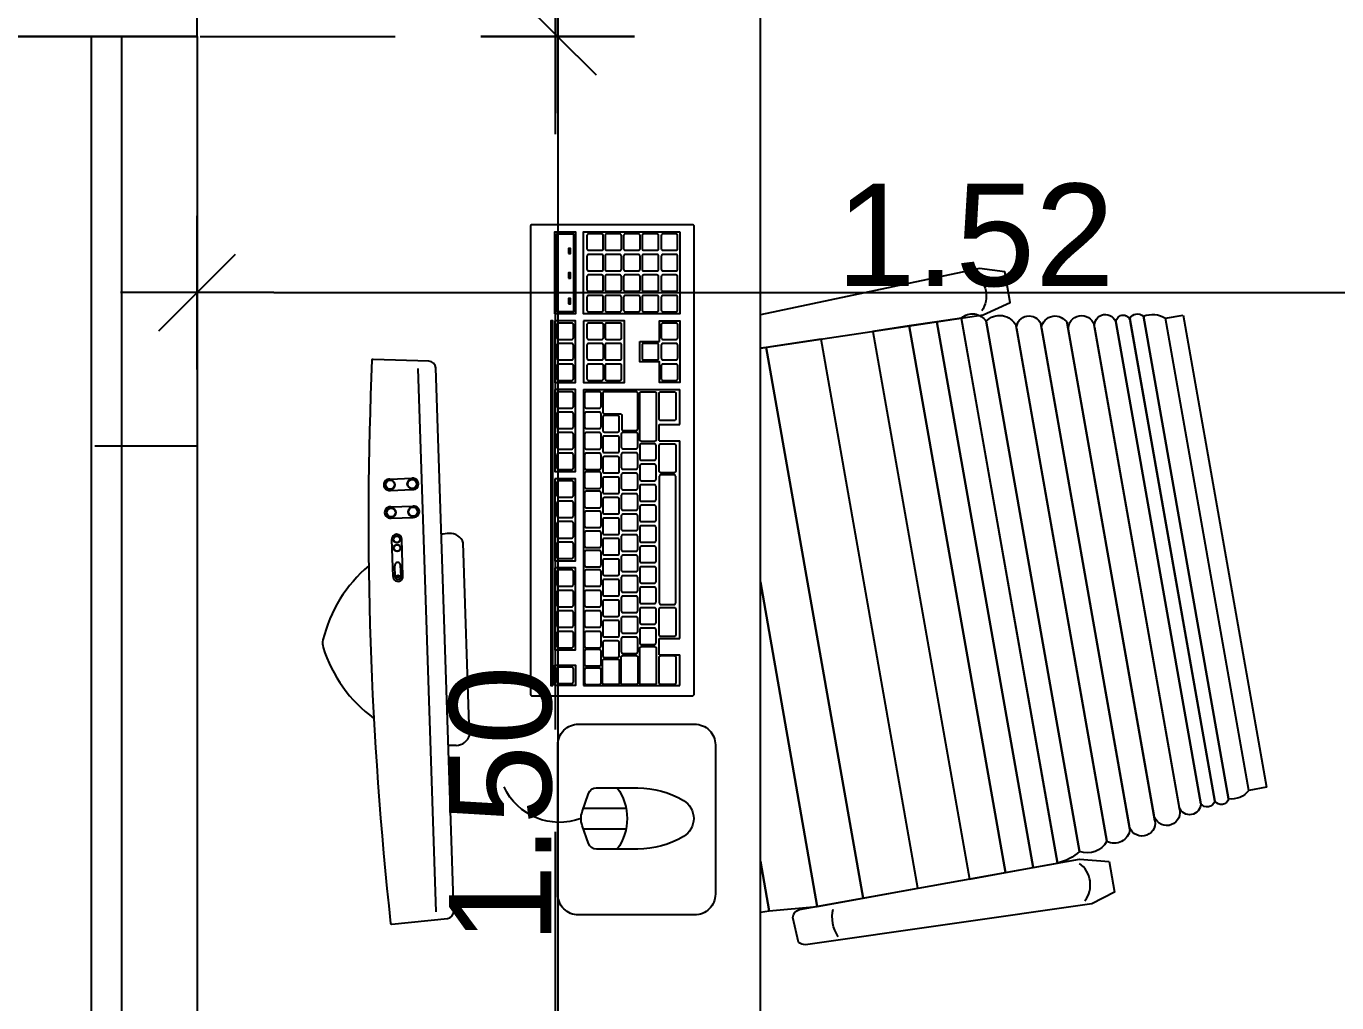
# Model space of a CAD drawing. Header units: millimetres. Extents: x 1999 to 2304, y 1614 to 1800.
# Drawn here: x 2036.316 to 2037.596, y 1636.518 to 1637.471 of the extents above; entities that cross this region are included whole.
import ezdxf

# ---------------------------------------------------------------- set-up
doc = ezdxf.new("R2010")
doc.units = ezdxf.units.MM
doc.header["$LTSCALE"] = 0.03
doc.header["$PDMODE"] = 34
doc.linetypes.add('HIDDEN', pattern=[9.525, 6.35, -3.175])
doc.linetypes.add('HIDDEN2', pattern=[0.1875, 0.125, -0.0625])
for name, color, linetype in [('COTA', 250, 'Continuous'), ('Demolir', 193, 'HIDDEN2'), ('Esquadrias', 3, 'Continuous'), ('Layout', 6, 'Continuous'), ('Permanecer', 84, 'Continuous'), ('PL1', 1, 'Continuous'), ('PL250', 250, 'Continuous'), ('PL251', 251, 'Continuous'), ('PL4', 4, 'Continuous'), ('PL5', 5, 'Continuous'), ('PL6', 6, 'Continuous')]:
    doc.layers.add(name, color=color, linetype=linetype)
doc.styles.get("Standard").update_dxf_attribs({"font": 'arial.ttf'})
doc.dimstyles.new('TICK01', dxfattribs={"dimscale": 0, "dimtxt": 2, "dimasz": 1.5, "dimexe": 0.18, "dimexo": 0.06, "dimgap": 0.09, "dimtad": 1, "dimzin": 4, "dimdsep": 46, "dimtxsty": 'Standard', "dimblk": 'TICK1', "dimcen": 0.09, "dimclrd": 256, "dimclre": 256, "dimclrt": 4, "dimaunit": 1, "dimadec": 0, "dimazin": 0, "dimtfac": 1, "dimtix": 1, "dimtmove": 2, "dimatfit": 3, "dimldrblk": 'TICK1', "dimfxl": 1, "dimtolj": 1, "dimtzin": 12, "dimarcsym": 0})

# ---------------------------------------------------------------- blocks, each defined once
blk = doc.blocks.new('TICK1')
for p, q in [((0, 1), (0, -1)), ((0.5, 0.5), (-0.5, -0.5)), ((-1, 0), (1, 0))]:
    blk.add_line(p, q)
blk = doc.blocks.new('*D196')
at = {"layer": 'COTA', "linetype": 'HIDDEN', "lineweight": -2}
for p, q in [((2036.4831, 1637.4584), (2036.4831, 1637.2024)), ((2038.0031, 1637.4584), (2038.0031, 1637.2024))]:
    blk.add_line(p, q, dxfattribs=at)
at = {"layer": 'COTA', "lineweight": -2}
blk.add_line((2036.5581, 1637.2114), (2037.9281, 1637.2114), dxfattribs=at)
at = {"layer": 'DEFPOINTS', "color": 0}
for p in [(2036.4831, 1637.4614), (2038.0031, 1637.4614), (2038.0031, 1637.2114)]:
    blk.add_point(p, dxfattribs=at)
at = {"layer": 'COTA', "lineweight": -2, "xscale": 0.07499999993790162, "yscale": 0.07499999993790162, "zscale": 0.07499999993790162, "rotation": 180}
blk.add_blockref('TICK1', (2036.4831, 1637.2114), dxfattribs=at)
at = {"layer": 'COTA', "lineweight": -2, "xscale": 0.07499999993790162, "yscale": 0.07499999993790162, "zscale": 0.07499999993790162}
blk.add_blockref('TICK1', (2038.0031, 1637.2114), dxfattribs=at)
at = {"layer": 'COTA', "color": 4, "insert": (2037.2431, 1637.267), "char_height": 0.1, "attachment_point": 5}
blk.add_mtext('\\A1;1.52', dxfattribs=at)
blk = doc.blocks.new('*D276')
at = {"layer": 'COTA', "linetype": 'HIDDEN', "lineweight": -2}
for p, q in [((2038.2801, 1637.8634), (2035.5363, 1637.8634)), ((2038.0001, 1634.6594), (2035.5363, 1634.6594))]:
    blk.add_line(p, q, dxfattribs=at)
at = {"layer": 'COTA', "lineweight": -2}
blk.add_line((2035.5453, 1637.7884), (2035.5453, 1634.7344), dxfattribs=at)
at = {"layer": 'DEFPOINTS', "color": 0}
for p in [(2038.2831, 1637.8634), (2035.5453, 1634.6594), (2038.0031, 1634.6594)]:
    blk.add_point(p, dxfattribs=at)
at = {"layer": 'COTA', "lineweight": -2, "xscale": 0.07499999993790162, "yscale": 0.07499999993790162, "zscale": 0.07499999993790162}
for p, rotation in [((2035.5453, 1637.8634), 90), ((2035.5453, 1634.6594), 270)]:
    blk.add_blockref('TICK1', p, dxfattribs=dict(at, rotation=rotation))
at = {"layer": 'COTA', "color": 4, "insert": (2035.4897, 1636.2614), "char_height": 0.1, "attachment_point": 5, "rotation": 90}
blk.add_mtext('\\A1;3.20', dxfattribs=at)
blk = doc.blocks.new('*D350')
at = {"layer": 'COTA', "linetype": 'HIDDEN', "lineweight": -2}
for p, q in [((2036.4861, 1637.8634), (2036.8442, 1637.8634)), ((2036.4861, 1637.4614), (2036.8442, 1637.4614))]:
    blk.add_line(p, q, dxfattribs=at)
at = {"layer": 'COTA', "lineweight": -2}
blk.add_line((2036.8352, 1637.7884), (2036.8352, 1637.5364), dxfattribs=at)
at = {"layer": 'DEFPOINTS', "color": 0}
for p in [(2036.4831, 1637.8634), (2036.4831, 1637.4614), (2036.8352, 1637.4614)]:
    blk.add_point(p, dxfattribs=at)
at = {"layer": 'COTA', "lineweight": -2, "xscale": 0.07499999993790162, "yscale": 0.07499999993790162, "zscale": 0.07499999993790162}
for p, rotation in [((2036.8352, 1637.8634), 90), ((2036.8352, 1637.4614), 270)]:
    blk.add_blockref('TICK1', p, dxfattribs=dict(at, rotation=rotation))
at = {"layer": 'COTA', "color": 4, "insert": (2036.7797, 1637.6624), "char_height": 0.1, "attachment_point": 5, "rotation": 90}
blk.add_mtext('\\A1;.40', dxfattribs=at)
blk = doc.blocks.new('*D351')
at = {"layer": 'COTA', "linetype": 'HIDDEN', "lineweight": -2}
for p, q in [((2036.4861, 1637.4614), (2036.8442, 1637.4614)), ((2036.4861, 1635.9614), (2036.8442, 1635.9614))]:
    blk.add_line(p, q, dxfattribs=at)
at = {"layer": 'COTA', "lineweight": -2}
blk.add_line((2036.8352, 1637.3864), (2036.8352, 1636.0364), dxfattribs=at)
at = {"layer": 'DEFPOINTS', "color": 0}
for p in [(2036.4831, 1637.4614), (2036.4831, 1635.9614), (2036.8352, 1635.9614)]:
    blk.add_point(p, dxfattribs=at)
at = {"layer": 'COTA', "lineweight": -2, "xscale": 0.07499999993790162, "yscale": 0.07499999993790162, "zscale": 0.07499999993790162}
for p, rotation in [((2036.8352, 1637.4614), 90), ((2036.8352, 1635.9614), 270)]:
    blk.add_blockref('TICK1', p, dxfattribs=dict(at, rotation=rotation))
at = {"layer": 'COTA', "color": 4, "insert": (2036.7797, 1636.7114), "char_height": 0.1, "attachment_point": 5, "rotation": 90}
blk.add_mtext('\\A1;1.50', dxfattribs=at)
blk = doc.blocks.new('TV DE PLASMA 29PL')
at = {"layer": 'PL250'}
for p, q in [((0.1413, 0.2032), (-0.1307, 0.2032)), ((0.3901, 0.1474), (-0.3795, 0.1474)), ((-0.2245, 0.1025), (-0.2245, 0.1335)), ((-0.2085, 0.1025), (-0.2085, 0.1335)), ((-0.1852, 0.1025), (-0.1852, 0.1335)), ((-0.1692, 0.1025), (-0.1692, 0.1335)), ((-0.0866, 0.1163), (-0.1388, 0.1163)), ((-0.0866, 0.1135), (-0.1016, 0.1135)), ((-0.0866, 0.1135), (-0.0866, 0.1051)), ((-0.0866, 0.1023), (-0.1388, 0.1023)), ((-0.0866, 0.1051), (-0.1016, 0.1051))]:
    blk.add_line(p, q, dxfattribs=at)
for centre, radius in [((-0.2165, 0.1335), 0.00673), ((-0.2165, 0.1335), 0.00623), ((-0.1772, 0.1335), 0.00673), ((-0.1772, 0.1335), 0.00623), ((-0.1388, 0.1093), 0.00498), ((-0.1388, 0.1093), 0.00448), ((-0.1265, 0.1093), 0.00498), ((-0.1265, 0.1093), 0.00448), ((-0.2165, 0.1025), 0.00673), ((-0.2165, 0.1025), 0.00623), ((-0.1772, 0.1025), 0.00673), ((-0.1772, 0.1025), 0.00623), ((-0.0866, 0.1093), 0.00162)]:
    blk.add_circle(centre, radius, dxfattribs=at)
for centre, radius, start, end in [((-0.1248, 0.1841), 0.02, 107.0959, 181.9473), ((0.1354, 0.1841), 0.02, 358.0527, 72.9041), ((0.0523, 0.1901), 0.1971, 181.9473, 185.1513), ((-0.0417, 0.1901), 0.1971, 354.8487, 358.0527), ((-0.2165, 0.1345), 0.00807, 352.6021, 187.3979), ((-0.1772, 0.1345), 0.00807, 352.6021, 187.3979), ((-0.1391, 0.1093), 0.00701, 87.5804, 272.4196), ((-0.1018, 0.1093), 0.00424, 87.5804, 272.4196), ((-0.0863, 0.1093), 0.00701, 267.5804, 92.4196), ((-0.0864, 0.1093), 0.00424, 267.5804, 92.4196), ((-0.2165, 0.1014), 0.00807, 172.6021, 7.3979), ((-0.1772, 0.1014), 0.00807, 172.6021, 7.3979), ((0.0523, 0.1901), 0.1971, 218.1188, 254.6284), ((-0.0417, 0.1901), 0.1971, 285.3716, 321.8812), ((0.0053, 0.0193), 0.02, 254.6284, 285.3716)]:
    blk.add_arc(centre, radius, start, end, dxfattribs=at)
at = {"layer": 'PL5'}
blk.add_lwpolyline([(0.4, 0.163, 0.395059), (0.3901, 0.1724), (-0.3795, 0.1724, 0.395059), (-0.3894, 0.163), (-0.3946, 0.0843, 0.255546), (-0.3938, 0.0825, 0.038223), (0.4044, 0.0825, 0.255546), (0.4052, 0.0843)], format="xyb", close=True, dxfattribs=at)
blk = doc.blocks.new('Teclado')
at = {"layer": 'PL250'}
blk.add_lwpolyline([(-0.23, 0.158), (-0.23, 0.002, 0.414214), (-0.228, 0), (0.228, 0, 0.414214), (0.23, 0.002), (0.23, 0.158, 0.414214), (0.228, 0.16), (-0.228, 0.16, 0.414214)], format="xyb", close=True, dxfattribs=at)
at = {"layer": 'PL251'}
for p, q in [((-0.22, 0.108), (-0.22, 0.0141)), ((0.069, 0.108), (-0.22, 0.108)), ((0.069, 0.108), (0.069, 0.0141)), ((0.116, 0.0532), (0.116, 0.034)), ((0.098, 0.0494), (0.098, 0.0363)), ((-0.19, 0.0341), (-0.19, 0.0141)), ((-0.19, 0.0341), (-0.174, 0.0341)), ((-0.174, 0.0341), (-0.174, 0.0141)), ((0.019, 0.0341), (0.019, 0.0141)), ((0.019, 0.0341), (0.035, 0.0341)), ((0.035, 0.0341), (0.035, 0.0141)), ((-0.22, 0.0141), (-0.19, 0.0141)), ((-0.174, 0.0141), (0.019, 0.0141)), ((0.035, 0.0141), (0.069, 0.0141))]:
    blk.add_line(p, q, dxfattribs=at)
for points in [[(-0.22, 0.138), (0.136, 0.138), (0.136, 0.14), (-0.22, 0.14)], [(-0.22, 0.136), (-0.2, 0.136), (-0.2, 0.116), (-0.22, 0.116)], [(-0.105, 0.136), (-0.185, 0.136), (-0.185, 0.116), (-0.105, 0.116)], [(-0.018, 0.136), (-0.098, 0.136), (-0.098, 0.116), (-0.018, 0.116)], [(0.069, 0.136), (-0.011, 0.136), (-0.011, 0.116), (0.069, 0.116)], [(0.136, 0.136), (0.076, 0.136), (0.076, 0.116), (0.136, 0.116)], [(0.143, 0.136), (0.223, 0.136), (0.223, 0.116), (0.143, 0.116)], [(0.145, 0.134), (0.221, 0.134), (0.221, 0.118), (0.145, 0.118)], [(0.1529, 0.1227), (0.1529, 0.1207), (0.1579, 0.1207), (0.1579, 0.1227)], [(0.1779, 0.1227), (0.1779, 0.1207), (0.1829, 0.1207), (0.1829, 0.1227)], [(0.2018, 0.1227), (0.2018, 0.1207), (0.2068, 0.1207), (0.2068, 0.1227)], [(0.136, 0.108), (0.076, 0.108), (0.076, 0.068), (0.136, 0.068)], [(0.223, 0.0141), (0.143, 0.0141), (0.143, 0.108), (0.223, 0.108)]]:
    blk.add_lwpolyline(points, close=True, dxfattribs=at)
for points in [[(-0.202, 0.1325, 0.414214), (-0.2035, 0.134), (-0.2165, 0.134, 0.414214), (-0.218, 0.1325), (-0.218, 0.1195, 0.414214), (-0.2165, 0.118), (-0.2035, 0.118, 0.414214), (-0.202, 0.1195)], [(-0.167, 0.1325, 0.414214), (-0.1685, 0.134), (-0.1815, 0.134, 0.414214), (-0.183, 0.1325), (-0.183, 0.1195, 0.414214), (-0.1815, 0.118), (-0.1685, 0.118, 0.414214), (-0.167, 0.1195)], [(-0.147, 0.1325, 0.414214), (-0.1485, 0.134), (-0.1615, 0.134, 0.414214), (-0.163, 0.1325), (-0.163, 0.1195, 0.414214), (-0.1615, 0.118), (-0.1485, 0.118, 0.414214), (-0.147, 0.1195)], [(-0.127, 0.1325, 0.414214), (-0.1285, 0.134), (-0.1415, 0.134, 0.414214), (-0.143, 0.1325), (-0.143, 0.1195, 0.414214), (-0.1415, 0.118), (-0.1285, 0.118, 0.414214), (-0.127, 0.1195)], [(-0.107, 0.1325, 0.414214), (-0.1085, 0.134), (-0.1215, 0.134, 0.414214), (-0.123, 0.1325), (-0.123, 0.1195, 0.414214), (-0.1215, 0.118), (-0.1085, 0.118, 0.414214), (-0.107, 0.1195)], [(-0.0799, 0.1325, 0.414214), (-0.0814, 0.134), (-0.0944, 0.134, 0.414214), (-0.0959, 0.1325), (-0.0959, 0.1195, 0.414214), (-0.0944, 0.118), (-0.0814, 0.118, 0.414214), (-0.0799, 0.1195)], [(-0.0599, 0.1325, 0.414214), (-0.0614, 0.134), (-0.0744, 0.134, 0.414214), (-0.0759, 0.1325), (-0.0759, 0.1195, 0.414214), (-0.0744, 0.118), (-0.0614, 0.118, 0.414214), (-0.0599, 0.1195)], [(-0.0399, 0.1325, 0.414214), (-0.0414, 0.134), (-0.0544, 0.134, 0.414214), (-0.0559, 0.1325), (-0.0559, 0.1195, 0.414214), (-0.0544, 0.118), (-0.0414, 0.118, 0.414214), (-0.0399, 0.1195)], [(-0.0199, 0.1325, 0.414214), (-0.0214, 0.134), (-0.0344, 0.134, 0.414214), (-0.0359, 0.1325), (-0.0359, 0.1195, 0.414214), (-0.0344, 0.118), (-0.0214, 0.118, 0.414214), (-0.0199, 0.1195)], [(0.007, 0.1325, 0.414214), (0.0055, 0.134), (-0.0075, 0.134, 0.414214), (-0.009, 0.1325), (-0.009, 0.1195, 0.414214), (-0.0075, 0.118), (0.0055, 0.118, 0.414214), (0.007, 0.1195)], [(0.027, 0.1325, 0.414214), (0.0255, 0.134), (0.0125, 0.134, 0.414214), (0.011, 0.1325), (0.011, 0.1195, 0.414214), (0.0125, 0.118), (0.0255, 0.118, 0.414214), (0.027, 0.1195)], [(0.047, 0.1325, 0.414214), (0.0455, 0.134), (0.0325, 0.134, 0.414214), (0.031, 0.1325), (0.031, 0.1195, 0.414214), (0.0325, 0.118), (0.0455, 0.118, 0.414214), (0.047, 0.1195)], [(0.067, 0.1325, 0.414214), (0.0655, 0.134), (0.0525, 0.134, 0.414214), (0.051, 0.1325), (0.051, 0.1195, 0.414214), (0.0525, 0.118), (0.0655, 0.118, 0.414214), (0.067, 0.1195)], [(0.094, 0.1325, 0.414214), (0.0925, 0.134), (0.0795, 0.134, 0.414214), (0.078, 0.1325), (0.078, 0.1195, 0.414214), (0.0795, 0.118), (0.0925, 0.118, 0.414214), (0.094, 0.1195)], [(0.114, 0.1325, 0.414214), (0.1125, 0.134), (0.0995, 0.134, 0.414214), (0.098, 0.1325), (0.098, 0.1195, 0.414214), (0.0995, 0.118), (0.1125, 0.118, 0.414214), (0.114, 0.1195)], [(0.134, 0.1325, 0.414214), (0.1325, 0.134), (0.1195, 0.134, 0.414214), (0.118, 0.1325), (0.118, 0.1195, 0.414214), (0.1195, 0.118), (0.1325, 0.118, 0.414214), (0.134, 0.1195)], [(-0.2029, 0.1055, 0.414214), (-0.2044, 0.107), (-0.2174, 0.107, 0.414214), (-0.2189, 0.1055), (-0.2189, 0.0925, 0.414214), (-0.2174, 0.091), (-0.2044, 0.091, 0.414214), (-0.2029, 0.0925)], [(-0.1848, 0.1055, 0.414214), (-0.1863, 0.107), (-0.1993, 0.107, 0.414214), (-0.2008, 0.1055), (-0.2008, 0.0925, 0.414214), (-0.1993, 0.091), (-0.1863, 0.091, 0.414214), (-0.1848, 0.0925)], [(-0.167, 0.1055, 0.414214), (-0.1685, 0.107), (-0.1815, 0.107, 0.414214), (-0.183, 0.1055), (-0.183, 0.0925, 0.414214), (-0.1815, 0.091), (-0.1685, 0.091, 0.414214), (-0.167, 0.0925)], [(-0.147, 0.1055, 0.414214), (-0.1485, 0.107), (-0.1615, 0.107, 0.414214), (-0.163, 0.1055), (-0.163, 0.0925, 0.414214), (-0.1615, 0.091), (-0.1485, 0.091, 0.414214), (-0.147, 0.0925)], [(-0.127, 0.1055, 0.414214), (-0.1285, 0.107), (-0.1415, 0.107, 0.414214), (-0.143, 0.1055), (-0.143, 0.0925, 0.414214), (-0.1415, 0.091), (-0.1285, 0.091, 0.414214), (-0.127, 0.0925)], [(-0.107, 0.1055, 0.414214), (-0.1085, 0.107), (-0.1215, 0.107, 0.414214), (-0.123, 0.1055), (-0.123, 0.0925, 0.414214), (-0.1215, 0.091), (-0.1085, 0.091, 0.414214), (-0.107, 0.0925)], [(-0.0881, 0.1055, 0.414214), (-0.0896, 0.107), (-0.1026, 0.107, 0.414214), (-0.1041, 0.1055), (-0.1041, 0.0925, 0.414214), (-0.1026, 0.091), (-0.0896, 0.091, 0.414214), (-0.0881, 0.0925)], [(-0.0692, 0.1055, 0.414214), (-0.0707, 0.107), (-0.0837, 0.107, 0.414214), (-0.0852, 0.1055), (-0.0852, 0.0925, 0.414214), (-0.0837, 0.091), (-0.0707, 0.091, 0.414214), (-0.0692, 0.0925)], [(-0.0496, 0.1055, 0.414214), (-0.0511, 0.107), (-0.0641, 0.107, 0.414214), (-0.0656, 0.1055), (-0.0656, 0.0925, 0.414214), (-0.0641, 0.091), (-0.0511, 0.091, 0.414214), (-0.0496, 0.0925)], [(-0.0303, 0.1055, 0.414214), (-0.0318, 0.107), (-0.0448, 0.107, 0.414214), (-0.0463, 0.1055), (-0.0463, 0.0925, 0.414214), (-0.0448, 0.091), (-0.0318, 0.091, 0.414214), (-0.0303, 0.0925)], [(-0.0114, 0.1055, 0.414214), (-0.0129, 0.107), (-0.0259, 0.107, 0.414214), (-0.0274, 0.1055), (-0.0274, 0.0925, 0.414214), (-0.0259, 0.091), (-0.0129, 0.091, 0.414214), (-0.0114, 0.0925)], [(0.007, 0.1055, 0.414214), (0.0055, 0.107), (-0.0075, 0.107, 0.414214), (-0.009, 0.1055), (-0.009, 0.0925, 0.414214), (-0.0075, 0.091), (0.0055, 0.091, 0.414214), (0.007, 0.0925)], [(0.027, 0.1055, 0.414214), (0.0255, 0.107), (0.0125, 0.107, 0.414214), (0.011, 0.1055), (0.011, 0.0925, 0.414214), (0.0125, 0.091), (0.0255, 0.091, 0.414214), (0.027, 0.0925)], [(0.047, 0.1055, 0.414214), (0.0455, 0.107), (0.0325, 0.107, 0.414214), (0.031, 0.1055), (0.031, 0.0925, 0.414214), (0.0325, 0.091), (0.0455, 0.091, 0.414214), (0.047, 0.0925)], [(0.067, 0.1055, 0.414214), (0.0655, 0.107), (0.0525, 0.107, 0.414214), (0.051, 0.1055), (0.051, 0.0925, 0.414214), (0.0525, 0.091), (0.0655, 0.091, 0.414214), (0.067, 0.0925)], [(0.094, 0.1032, 0.414214), (0.0925, 0.1047), (0.0795, 0.1047, 0.414214), (0.078, 0.1032), (0.078, 0.0902, 0.414214), (0.0795, 0.0887), (0.0925, 0.0887, 0.414214), (0.094, 0.0902)], [(0.114, 0.1032, 0.414214), (0.1125, 0.1047), (0.0995, 0.1047, 0.414214), (0.098, 0.1032), (0.098, 0.0902, 0.414214), (0.0995, 0.0887), (0.1125, 0.0887, 0.414214), (0.114, 0.0902)], [(0.134, 0.1032, 0.414214), (0.1325, 0.1047), (0.1195, 0.1047, 0.414214), (0.118, 0.1032), (0.118, 0.0902, 0.414214), (0.1195, 0.0887), (0.1325, 0.0887, 0.414214), (0.134, 0.0902)], [(0.161, 0.1033, 0.414214), (0.1595, 0.1048), (0.1465, 0.1048, 0.414214), (0.145, 0.1033), (0.145, 0.0903, 0.414214), (0.1465, 0.0888), (0.1595, 0.0888, 0.414214), (0.161, 0.0903)], [(0.181, 0.1033, 0.414214), (0.1795, 0.1048), (0.1665, 0.1048, 0.414214), (0.165, 0.1033), (0.165, 0.0903, 0.414214), (0.1665, 0.0888), (0.1795, 0.0888, 0.414214), (0.181, 0.0903)], [(0.201, 0.1033, 0.414214), (0.1995, 0.1048), (0.1865, 0.1048, 0.414214), (0.185, 0.1033), (0.185, 0.0903, 0.414214), (0.1865, 0.0888), (0.1995, 0.0888, 0.414214), (0.201, 0.0903)], [(0.221, 0.1033, 0.414214), (0.2195, 0.1048), (0.2065, 0.1048, 0.414214), (0.205, 0.1033), (0.205, 0.0903, 0.414214), (0.2065, 0.0888), (0.2195, 0.0888, 0.414214), (0.221, 0.0903)], [(-0.2175, 0.0894), (-0.1955, 0.0894, -0.414214), (-0.194, 0.0879), (-0.194, 0.0748, -0.414214), (-0.1955, 0.0733), (-0.2175, 0.0733, -0.414214), (-0.219, 0.0748), (-0.219, 0.0879, -0.414214)], [(-0.1764, 0.0878, 0.414214), (-0.1779, 0.0893), (-0.1909, 0.0893, 0.414214), (-0.1924, 0.0878), (-0.1924, 0.0748, 0.414214), (-0.1909, 0.0733), (-0.1779, 0.0733, 0.414214), (-0.1764, 0.0748)], [(-0.1564, 0.0878, 0.414214), (-0.1579, 0.0893), (-0.1709, 0.0893, 0.414214), (-0.1724, 0.0878), (-0.1724, 0.0748, 0.414214), (-0.1709, 0.0733), (-0.1579, 0.0733, 0.414214), (-0.1564, 0.0748)], [(-0.1364, 0.0878, 0.414214), (-0.1379, 0.0893), (-0.1509, 0.0893, 0.414214), (-0.1524, 0.0878), (-0.1524, 0.0748, 0.414214), (-0.1509, 0.0733), (-0.1379, 0.0733, 0.414214), (-0.1364, 0.0748)], [(-0.1164, 0.0878, 0.414214), (-0.1179, 0.0893), (-0.1309, 0.0893, 0.414214), (-0.1324, 0.0878), (-0.1324, 0.0748, 0.414214), (-0.1309, 0.0733), (-0.1179, 0.0733, 0.414214), (-0.1164, 0.0748)], [(-0.0964, 0.0878, 0.414214), (-0.0979, 0.0893), (-0.1109, 0.0893, 0.414214), (-0.1124, 0.0878), (-0.1124, 0.0748, 0.414214), (-0.1109, 0.0733), (-0.0979, 0.0733, 0.414214), (-0.0964, 0.0748)], [(-0.0764, 0.0878, 0.414214), (-0.0779, 0.0893), (-0.0909, 0.0893, 0.414214), (-0.0924, 0.0878), (-0.0924, 0.0748, 0.414214), (-0.0909, 0.0733), (-0.0779, 0.0733, 0.414214), (-0.0764, 0.0748)], [(-0.0564, 0.0878, 0.414214), (-0.0579, 0.0893), (-0.0709, 0.0893, 0.414214), (-0.0724, 0.0878), (-0.0724, 0.0748, 0.414214), (-0.0709, 0.0733), (-0.0579, 0.0733, 0.414214), (-0.0564, 0.0748)], [(-0.0364, 0.0878, 0.414214), (-0.0379, 0.0893), (-0.0509, 0.0893, 0.414214), (-0.0524, 0.0878), (-0.0524, 0.0748, 0.414214), (-0.0509, 0.0733), (-0.0379, 0.0733, 0.414214), (-0.0364, 0.0748)], [(-0.0164, 0.0878, 0.414214), (-0.0179, 0.0893), (-0.0309, 0.0893, 0.414214), (-0.0324, 0.0878), (-0.0324, 0.0748, 0.414214), (-0.0309, 0.0733), (-0.0179, 0.0733, 0.414214), (-0.0164, 0.0748)], [(0.0036, 0.0878, 0.414214), (0.0021, 0.0893), (-0.0109, 0.0893, 0.414214), (-0.0124, 0.0878), (-0.0124, 0.0748, 0.414214), (-0.0109, 0.0733), (0.0021, 0.0733, 0.414214), (0.0036, 0.0748)], [(0.0236, 0.0878, 0.414214), (0.0221, 0.0893), (0.0091, 0.0893, 0.414214), (0.0076, 0.0878), (0.0076, 0.0748, 0.414214), (0.0091, 0.0733), (0.0221, 0.0733, 0.414214), (0.0236, 0.0748)], [(0.0436, 0.0878, 0.414214), (0.0421, 0.0893), (0.0291, 0.0893, 0.414214), (0.0276, 0.0878), (0.0276, 0.0748, 0.414214), (0.0291, 0.0733), (0.0421, 0.0733, 0.414214), (0.0436, 0.0748)], [(0.0306, 0.0552), (0.0655, 0.0552, 0.414214), (0.067, 0.0567), (0.067, 0.0878, 0.414214), (0.0655, 0.0893), (0.047, 0.0893, 0.414214), (0.0455, 0.0878), (0.0455, 0.0723, -0.414214), (0.044, 0.0708), (0.0306, 0.0708, 0.414214), (0.0291, 0.0693), (0.0291, 0.0567, 0.414214)], [(0.094, 0.0855, 0.414214), (0.0925, 0.087), (0.0795, 0.087, 0.414214), (0.078, 0.0855), (0.078, 0.0725, 0.414214), (0.0795, 0.071), (0.0925, 0.071, 0.414214), (0.094, 0.0725)], [(0.114, 0.0855, 0.414214), (0.1125, 0.087), (0.0995, 0.087, 0.414214), (0.098, 0.0855), (0.098, 0.0725, 0.414214), (0.0995, 0.071), (0.1125, 0.071, 0.414214), (0.114, 0.0725)], [(0.134, 0.0855, 0.414214), (0.1325, 0.087), (0.1195, 0.087, 0.414214), (0.118, 0.0855), (0.118, 0.0725, 0.414214), (0.1195, 0.071), (0.1325, 0.071, 0.414214), (0.134, 0.0725)], [(0.161, 0.0856, 0.414214), (0.1595, 0.0871), (0.1465, 0.0871, 0.414214), (0.145, 0.0856), (0.145, 0.0726, 0.414214), (0.1465, 0.0711), (0.1595, 0.0711, 0.414214), (0.161, 0.0726)], [(0.181, 0.0856, 0.414214), (0.1795, 0.0871), (0.1665, 0.0871, 0.414214), (0.165, 0.0856), (0.165, 0.0726, 0.414214), (0.1665, 0.0711), (0.1795, 0.0711, 0.414214), (0.181, 0.0726)], [(0.201, 0.0856, 0.414214), (0.1995, 0.0871), (0.1865, 0.0871, 0.414214), (0.185, 0.0856), (0.185, 0.0726, 0.414214), (0.1865, 0.0711), (0.1995, 0.0711, 0.414214), (0.201, 0.0726)], [(0.221, 0.0856, 0.414214), (0.2195, 0.0871), (0.2065, 0.0871, 0.414214), (0.205, 0.0856), (0.205, 0.0726, 0.414214), (0.2065, 0.0711), (0.2195, 0.0711, 0.414214), (0.221, 0.0726)], [(-0.219, 0.0567), (-0.219, 0.0698, -0.414214), (-0.2175, 0.0713), (-0.1922, 0.0713, -0.414214), (-0.1907, 0.0698), (-0.1907, 0.0567, -0.414214), (-0.1922, 0.0552), (-0.2175, 0.0552, -0.414214)], [(-0.1727, 0.0697, 0.414214), (-0.1742, 0.0712), (-0.1872, 0.0712, 0.414214), (-0.1887, 0.0697), (-0.1887, 0.0567, 0.414214), (-0.1872, 0.0552), (-0.1742, 0.0552, 0.414214), (-0.1727, 0.0567)], [(-0.1527, 0.0697, 0.414214), (-0.1542, 0.0712), (-0.1672, 0.0712, 0.414214), (-0.1687, 0.0697), (-0.1687, 0.0567, 0.414214), (-0.1672, 0.0552), (-0.1542, 0.0552, 0.414214), (-0.1527, 0.0567)], [(-0.1327, 0.0697, 0.414214), (-0.1342, 0.0712), (-0.1472, 0.0712, 0.414214), (-0.1487, 0.0697), (-0.1487, 0.0567, 0.414214), (-0.1472, 0.0552), (-0.1342, 0.0552, 0.414214), (-0.1327, 0.0567)], [(-0.1127, 0.0697, 0.414214), (-0.1142, 0.0712), (-0.1272, 0.0712, 0.414214), (-0.1287, 0.0697), (-0.1287, 0.0567, 0.414214), (-0.1272, 0.0552), (-0.1142, 0.0552, 0.414214), (-0.1127, 0.0567)], [(-0.0927, 0.0697, 0.414214), (-0.0942, 0.0712), (-0.1072, 0.0712, 0.414214), (-0.1087, 0.0697), (-0.1087, 0.0567, 0.414214), (-0.1072, 0.0552), (-0.0942, 0.0552, 0.414214), (-0.0927, 0.0567)], [(-0.0727, 0.0697, 0.414214), (-0.0742, 0.0712), (-0.0872, 0.0712, 0.414214), (-0.0887, 0.0697), (-0.0887, 0.0567, 0.414214), (-0.0872, 0.0552), (-0.0742, 0.0552, 0.414214), (-0.0727, 0.0567)], [(-0.0527, 0.0697, 0.414214), (-0.0542, 0.0712), (-0.0672, 0.0712, 0.414214), (-0.0687, 0.0697), (-0.0687, 0.0567, 0.414214), (-0.0672, 0.0552), (-0.0542, 0.0552, 0.414214), (-0.0527, 0.0567)], [(-0.0327, 0.0697, 0.414214), (-0.0342, 0.0712), (-0.0472, 0.0712, 0.414214), (-0.0487, 0.0697), (-0.0487, 0.0567, 0.414214), (-0.0472, 0.0552), (-0.0342, 0.0552, 0.414214), (-0.0327, 0.0567)], [(-0.0127, 0.0697, 0.414214), (-0.0142, 0.0712), (-0.0272, 0.0712, 0.414214), (-0.0287, 0.0697), (-0.0287, 0.0567, 0.414214), (-0.0272, 0.0552), (-0.0142, 0.0552, 0.414214), (-0.0127, 0.0567)], [(0.0073, 0.0697, 0.414214), (0.0058, 0.0712), (-0.0072, 0.0712, 0.414214), (-0.0087, 0.0697), (-0.0087, 0.0567, 0.414214), (-0.0072, 0.0552), (0.0058, 0.0552, 0.414214), (0.0073, 0.0567)], [(0.0273, 0.0697, 0.414214), (0.0258, 0.0712), (0.0128, 0.0712, 0.414214), (0.0113, 0.0697), (0.0113, 0.0567, 0.414214), (0.0128, 0.0552), (0.0258, 0.0552, 0.414214), (0.0273, 0.0567)], [(0.161, 0.0674, 0.414214), (0.1595, 0.0689), (0.1465, 0.0689, 0.414214), (0.145, 0.0674), (0.145, 0.0544, 0.414214), (0.1465, 0.0529), (0.1595, 0.0529, 0.414214), (0.161, 0.0544)], [(0.181, 0.0674, 0.414214), (0.1795, 0.0689), (0.1665, 0.0689, 0.414214), (0.165, 0.0674), (0.165, 0.0544, 0.414214), (0.1665, 0.0529), (0.1795, 0.0529, 0.414214), (0.181, 0.0544)], [(0.201, 0.0674, 0.414214), (0.1995, 0.0689), (0.1865, 0.0689, 0.414214), (0.185, 0.0674), (0.185, 0.0544, 0.414214), (0.1865, 0.0529), (0.1995, 0.0529, 0.414214), (0.201, 0.0544)], [(0.221, 0.0674, 0.414214), (0.2195, 0.0689), (0.2065, 0.0689, 0.414214), (0.205, 0.0674), (0.205, 0.0544, 0.414214), (0.2065, 0.0529), (0.2195, 0.0529, 0.414214), (0.221, 0.0544)], [(-0.219, 0.0386), (-0.219, 0.0517, -0.414214), (-0.2175, 0.0532), (-0.1834, 0.0532, -0.414214), (-0.1819, 0.0517), (-0.1819, 0.0386, -0.414214), (-0.1834, 0.0371), (-0.2175, 0.0371, -0.414214)], [(-0.1639, 0.0517, 0.414214), (-0.1654, 0.0532), (-0.1784, 0.0532, 0.414214), (-0.1799, 0.0517), (-0.1799, 0.0387, 0.414214), (-0.1784, 0.0372), (-0.1654, 0.0372, 0.414214), (-0.1639, 0.0387)], [(-0.1439, 0.0517, 0.414214), (-0.1454, 0.0532), (-0.1584, 0.0532, 0.414214), (-0.1599, 0.0517), (-0.1599, 0.0387, 0.414214), (-0.1584, 0.0372), (-0.1454, 0.0372, 0.414214), (-0.1439, 0.0387)], [(-0.1239, 0.0517, 0.414214), (-0.1254, 0.0532), (-0.1384, 0.0532, 0.414214), (-0.1399, 0.0517), (-0.1399, 0.0387, 0.414214), (-0.1384, 0.0372), (-0.1254, 0.0372, 0.414214), (-0.1239, 0.0387)], [(-0.1039, 0.0517, 0.414214), (-0.1054, 0.0532), (-0.1184, 0.0532, 0.414214), (-0.1199, 0.0517), (-0.1199, 0.0387, 0.414214), (-0.1184, 0.0372), (-0.1054, 0.0372, 0.414214), (-0.1039, 0.0387)], [(-0.0839, 0.0517, 0.414214), (-0.0854, 0.0532), (-0.0984, 0.0532, 0.414214), (-0.0999, 0.0517), (-0.0999, 0.0387, 0.414214), (-0.0984, 0.0372), (-0.0854, 0.0372, 0.414214), (-0.0839, 0.0387)], [(-0.0639, 0.0517, 0.414214), (-0.0654, 0.0532), (-0.0784, 0.0532, 0.414214), (-0.0799, 0.0517), (-0.0799, 0.0387, 0.414214), (-0.0784, 0.0372), (-0.0654, 0.0372, 0.414214), (-0.0639, 0.0387)], [(-0.0439, 0.0517, 0.414214), (-0.0454, 0.0532), (-0.0584, 0.0532, 0.414214), (-0.0599, 0.0517), (-0.0599, 0.0387, 0.414214), (-0.0584, 0.0372), (-0.0454, 0.0372, 0.414214), (-0.0439, 0.0387)], [(-0.0239, 0.0517, 0.414214), (-0.0254, 0.0532), (-0.0384, 0.0532, 0.414214), (-0.0399, 0.0517), (-0.0399, 0.0387, 0.414214), (-0.0384, 0.0372), (-0.0254, 0.0372, 0.414214), (-0.0239, 0.0387)], [(-0.0039, 0.0517, 0.414214), (-0.0054, 0.0532), (-0.0184, 0.0532, 0.414214), (-0.0199, 0.0517), (-0.0199, 0.0387, 0.414214), (-0.0184, 0.0372), (-0.0054, 0.0372, 0.414214), (-0.0039, 0.0387)], [(0.0161, 0.0517, 0.414214), (0.0146, 0.0532), (0.0016, 0.0532, 0.414214), (0.0001, 0.0517), (0.0001, 0.0387, 0.414214), (0.0016, 0.0372), (0.0146, 0.0372, 0.414214), (0.0161, 0.0387)], [(0.0185, 0.0517, -0.414214), (0.02, 0.0532), (0.0655, 0.0532, -0.414214), (0.067, 0.0517), (0.067, 0.0386, -0.414214), (0.0655, 0.0371), (0.02, 0.0371, -0.414214), (0.0185, 0.0386)], [(0.114, 0.0493, 0.414214), (0.1125, 0.0508), (0.0995, 0.0508, 0.414214), (0.098, 0.0493), (0.098, 0.0363, 0.414214), (0.0995, 0.0348), (0.1125, 0.0348, 0.414214), (0.114, 0.0363)], [(0.161, 0.0494, 0.414214), (0.1595, 0.0509), (0.1465, 0.0509, 0.414214), (0.145, 0.0494), (0.145, 0.0364, 0.414214), (0.1465, 0.0349), (0.1595, 0.0349, 0.414214), (0.161, 0.0364)], [(0.181, 0.0494, 0.414214), (0.1795, 0.0509), (0.1665, 0.0509, 0.414214), (0.165, 0.0494), (0.165, 0.0364, 0.414214), (0.1665, 0.0349), (0.1795, 0.0349, 0.414214), (0.181, 0.0364)], [(0.201, 0.0494, 0.414214), (0.1995, 0.0509), (0.1865, 0.0509, 0.414214), (0.185, 0.0494), (0.185, 0.0364, 0.414214), (0.1865, 0.0349), (0.1995, 0.0349, 0.414214), (0.201, 0.0364)], [(0.221, 0.0494, 0.414214), (0.2195, 0.0509), (0.2065, 0.0509, 0.414214), (0.205, 0.0494), (0.205, 0.0364, 0.414214), (0.2065, 0.0349), (0.2195, 0.0349, 0.414214), (0.221, 0.0364)], [(-0.2175, 0.0341), (-0.1922, 0.0341, -0.414214), (-0.1907, 0.0326), (-0.1907, 0.0195, -0.414214), (-0.1922, 0.018), (-0.2175, 0.018, -0.414214), (-0.219, 0.0195), (-0.219, 0.0326, -0.414214)], [(-0.1437, 0.0195, -0.414214), (-0.1452, 0.018), (-0.1705, 0.018, -0.414214), (-0.172, 0.0195), (-0.172, 0.0326, -0.414214), (-0.1705, 0.0341), (-0.1452, 0.0341, -0.414214), (-0.1437, 0.0326)], [(-0.0141, 0.0195), (-0.0141, 0.0326, 0.414214), (-0.0156, 0.0341), (-0.1394, 0.0341, 0.414214), (-0.1409, 0.0326), (-0.1409, 0.0195, 0.414214), (-0.1394, 0.018), (-0.0156, 0.018, 0.414214)], [(-0.0106, 0.0341), (0.0146, 0.0341, -0.414214), (0.0161, 0.0326), (0.0161, 0.0195, -0.414214), (0.0146, 0.018), (-0.0106, 0.018, -0.414214), (-0.0121, 0.0195), (-0.0121, 0.0326, -0.414214)], [(0.0402, 0.0341), (0.0655, 0.0341, -0.414214), (0.067, 0.0326), (0.067, 0.0195, -0.414214), (0.0655, 0.018), (0.0402, 0.018, -0.414214), (0.0387, 0.0195), (0.0387, 0.0326, -0.414214)], [(0.094, 0.0306, 0.414214), (0.0925, 0.0321), (0.0795, 0.0321, 0.414214), (0.078, 0.0306), (0.078, 0.0176, 0.414214), (0.0795, 0.0161), (0.0925, 0.0161, 0.414214), (0.094, 0.0176)], [(0.114, 0.0306, 0.414214), (0.1125, 0.0321), (0.0995, 0.0321, 0.414214), (0.098, 0.0306), (0.098, 0.0176, 0.414214), (0.0995, 0.0161), (0.1125, 0.0161, 0.414214), (0.114, 0.0176)], [(0.134, 0.0306, 0.414214), (0.1325, 0.0321), (0.1195, 0.0321, 0.414214), (0.118, 0.0306), (0.118, 0.0176, 0.414214), (0.1195, 0.0161), (0.1325, 0.0161, 0.414214), (0.134, 0.0176)], [(0.161, 0.0307, 0.414214), (0.1595, 0.0322), (0.1465, 0.0322, 0.414214), (0.145, 0.0307), (0.145, 0.0177, 0.414214), (0.1465, 0.0162), (0.1595, 0.0162, 0.414214), (0.161, 0.0177)], [(0.181, 0.0307, 0.414214), (0.1795, 0.0322), (0.1665, 0.0322, 0.414214), (0.165, 0.0307), (0.165, 0.0177, 0.414214), (0.1665, 0.0162), (0.1795, 0.0162, 0.414214), (0.181, 0.0177)], [(0.201, 0.0307, 0.414214), (0.1995, 0.0322), (0.1865, 0.0322, 0.414214), (0.185, 0.0307), (0.185, 0.0177, 0.414214), (0.1865, 0.0162), (0.1995, 0.0162, 0.414214), (0.201, 0.0177)], [(0.221, 0.0307, 0.414214), (0.2195, 0.0322), (0.2065, 0.0322, 0.414214), (0.205, 0.0307), (0.205, 0.0177, 0.414214), (0.2065, 0.0162), (0.2195, 0.0162, 0.414214), (0.221, 0.0177)]]:
    blk.add_lwpolyline(points, format="xyb", close=True, dxfattribs=at)
blk.add_lwpolyline([(0.116, 0.034), (0.136, 0.034), (0.136, 0.0141), (0.076, 0.0141), (0.076, 0.034), (0.096, 0.034), (0.096, 0.0532), (0.116, 0.0532)], dxfattribs=at)
blk = doc.blocks.new('Mouse')
at = {"layer": 'PL250'}
for p, q in [((-0.0111, 0.1289), (-0.0111, 0.0872)), ((0.0089, 0.1289), (0.0089, 0.0872))]:
    blk.add_line(p, q, dxfattribs=at)
blk.add_lwpolyline([(0.0931, 0.1336, 0.414214), (0.0729, 0.1539), (-0.0729, 0.1539, 0.414214), (-0.0932, 0.1336), (-0.0932, 0.0203, 0.414214), (-0.0729, 0), (0.0729, 0, 0.414214), (0.0931, 0.0203)], format="xyb", close=True, dxfattribs=at)
for centre, radius, start, end in [((-0.057, 0.1522), 0.0597, 339.4175, 65.2103), ((-0.0011, 0.1371), 0.0509, 233.9012, 306.0988)]:
    blk.add_arc(centre, radius, start, end, dxfattribs=at)
at = {"layer": 'PL6'}
blk.add_lwpolyline([(0.0289, 0.1162, 0.320037), (0.0234, 0.1239), (0.0056, 0.1301, 0.167465), (-0.0077, 0.1301), (-0.0256, 0.1239, 0.320037), (-0.0311, 0.1162), (-0.0311, 0.0757, 0.131312), (-0.0186, 0.0312, 0.570686), (0.0165, 0.0312, 0.131312), (0.0289, 0.0757)], format="xyb", close=True, dxfattribs=at)
blk = doc.blocks.new('caeira cortada.02')
at = {"layer": 'Layout'}
for p, q in [((-0.0008, -0.0056), (0, 0)), ((0.5505, 0), (0.5493, -0.0085)), ((-0.0089, -0.0594), (-0.0008, -0.0056)), ((0.5493, -0.0085), (0.545, -0.0555)), ((0.545, -0.0555), (0.5369, -0.1004)), ((0.5369, -0.1004), (0.5273, -0.1539)), ((-0.0218, -0.1454), (-0.0165, -0.11)), ((-0.0259, -0.1725), (-0.0218, -0.1454)), ((-0.0295, -0.1965), (-0.0259, -0.1725)), ((0.5182, -0.2043), (0.5119, -0.2395)), ((0.5119, -0.2395), (0.507, -0.2665)), ((0.507, -0.2665), (0.5027, -0.2903))]:
    blk.add_line(p, q, dxfattribs=at)
at = {"layer": 'Layout', "color": 251}
for p, q in [((0.545, -0.0555), (0.2281, 0)), ((0.2281, 0), (0.545, -0.0555)), ((0.5008, 0), (0.5493, -0.0085)), ((0.5493, -0.0085), (0.5008, 0)), ((0.5369, -0.1004), (-0.0008, -0.0056)), ((-0.0008, -0.0056), (0.5369, -0.1004)), ((0.5273, -0.1539), (-0.0089, -0.0594)), ((-0.0165, -0.11), (0.5182, -0.2043)), ((0.5119, -0.2395), (-0.0218, -0.1454)), ((-0.0218, -0.1454), (0.5119, -0.2395)), ((0.507, -0.2665), (-0.0259, -0.1725)), ((-0.0259, -0.1725), (0.507, -0.2665)), ((0.5027, -0.2903), (-0.0295, -0.1965)), ((-0.0294, -0.1962), (0.5027, -0.2903)), ((0.4912, -0.3118), (-0.0263, -0.2206)), ((-0.0263, -0.2206), (0.4912, -0.3118)), ((0.4814, -0.3385), (-0.0218, -0.2498)), ((-0.0197, -0.2501), (0.4814, -0.3385)), ((0.4697, -0.3609), (-0.0239, -0.2739)), ((-0.02, -0.2746), (0.4658, -0.3603)), ((0.4613, -0.3854), (-0.0245, -0.2997)), ((-0.0186, -0.3008), (0.4554, -0.3844)), ((0.451, -0.4096), (-0.023, -0.326)), ((-0.0205, -0.3265), (0.4484, -0.4091)), ((0.4447, -0.4302), (-0.0242, -0.3475)), ((-0.0242, -0.3475), (0.4447, -0.4302)), ((-0.029, -0.3608), (0.4423, -0.4439)), ((0.4423, -0.4439), (-0.0266, -0.3612)), ((-0.0314, -0.3742), (0.4399, -0.4573)), ((0.4399, -0.4573), (-0.0314, -0.3742)), ((-0.0314, -0.3742), (0.4399, -0.4573)), ((0.4317, -0.477), (-0.0294, -0.3957)), ((0.4317, -0.477), (-0.0294, -0.3957))]:
    blk.add_line(p, q, dxfattribs=at)
at = {"layer": 'Layout', "color": 5}
for p, q in [((-0.0294, -0.3957), (-0.0324, -0.4131)), ((0.4317, -0.477), (-0.0294, -0.3957)), ((-0.0324, -0.4131), (0.4286, -0.4944)), ((0.4286, -0.4944), (0.4317, -0.477))]:
    blk.add_line(p, q, dxfattribs=at)
blk.add_lwpolyline([(0, 0), (-0.0326, -0.2177), (-0.0447, -0.2441), (-0.0747, -0.2388), (-0.0777, -0.2141), (-0.0327, 0)], dxfattribs=at)
blk.add_lwpolyline([(0.5011, -0.3406), (0.5311, -0.3459), (0.5424, -0.3238), (0.5824, -0.0441, 0.205362), (0.5797, -0.0372), (0.5558, -0.0316, 0.331039), (0.5481, -0.0383), (0.4988, -0.3117)], format="xyb", close=True, dxfattribs=at)
for points in [[(0.5745, -0.0761, 0.2105), (0.5475, -0.0712, -0.207409)], [(-0.0727, -0.2088, 0.419252), (-0.0364, -0.2163, -0.402201)], [(0.5395, -0.317, -0.419252), (0.5029, -0.3117, 0.402201)]]:
    blk.add_lwpolyline(points, format="xyb", dxfattribs=at)
for centre, radius, start, end in [((-0.0175, -0.2071), 0.0161, 137.615, 236.8985), ((-0.0143, -0.2337), 0.0178, 132.671, 244.8745), ((-0.0192, -0.2625), 0.0124, 92.6717, 247.3283), ((-0.018, -0.2879), 0.0135, 98.746, 241.254), ((0.4555, -0.279), 0.0485, 317.3867, 346.5341), ((-0.019, -0.3137), 0.0129, 87.7987, 252.2013), ((0.471, -0.3195), 0.0216, 298.7068, 20.8418), ((-0.0223, -0.337), 0.0107, 80, 260), ((0.4681, -0.3458), 0.0152, 275.9816, 28.8046), ((-0.0254, -0.3544), 0.00696, 80, 260), ((-0.0247, -0.3684), 0.00878, 119.2386, 220.7614), ((0.4635, -0.3728), 0.0128, 260, 80), ((-0.0092, -0.383), 0.0238, 158.3204, 212.3765), ((-0.0092, -0.383), 0.0238, 158.3204, 212.3765), ((0.4532, -0.397), 0.0128, 260, 80), ((0.4447, -0.4193), 0.0108, 270.1541, 69.8459), ((0.44, -0.4364), 0.00781, 286.9826, 53.0174), ((0.4381, -0.4501), 0.00745, 284.139, 55.861), ((0.4192, -0.4602), 0.0209, 306.5409, 8.0396), ((0.4192, -0.4602), 0.0209, 306.5409, 8.0396)]:
    blk.add_arc(centre, radius, start, end, dxfattribs=at)

msp = doc.modelspace()

# ---------------------------------------------------------------- linework, layer by layer
at = {"layer": 'Demolir', "linetype": 'HIDDEN', "ltscale": 0.3}
msp.add_lwpolyline([(2036.4831, 1637.4614), (2036.4831, 1637.0614), (2036.3061, 1637.0614), (2036.3061, 1637.4614)], dxfattribs=at)
at = {"layer": 'Esquadrias'}
for p, q in [((2036.3796, 1637.4614), (2036.3796, 1635.9614)), ((2036.4096, 1635.9614), (2036.4096, 1637.4614))]:
    msp.add_line(p, q, dxfattribs=at)
at = {"layer": 'Layout', "linetype": 'HIDDEN'}
msp.add_line((2036.8331, 1635.9134), (2036.8331, 1637.8634), dxfattribs=at)
at = {"layer": 'Layout', "color": 5}
msp.add_line((2037.0331, 1636.3634), (2037.0331, 1637.8634), dxfattribs=at)
at = {"layer": 'Permanecer'}
msp.add_lwpolyline([(2036.4831, 1637.4614), (2036.4831, 1638.1334), (2036.3311, 1638.1334), (2036.3311, 1637.9224), (2036.3061, 1637.9224), (2036.3061, 1637.4614)], close=True, dxfattribs=at)
at = {"layer": 'PL1'}
for q in [(2036.4831, 1637.8634), (2036.3061, 1637.4614)]:
    msp.add_line((2036.4831, 1637.4614), q, dxfattribs=at)
at = {"layer": 'PL4'}
msp.add_line((2036.4831, 1637.4614), (2036.4831, 1635.9614), dxfattribs=at)

# ---------------------------------------------------------------- block references
at = {"layer": 'Layout', "rotation": 90.00000000000001}
msp.add_blockref('Teclado', (2036.9685, 1637.0476), dxfattribs=at)
at = {"layer": 'Layout', "xscale": -1, "rotation": 90}
msp.add_blockref('caeira cortada.02', (2037.0331, 1637.157), dxfattribs=at)
at = {"layer": 'Layout', "xscale": 0.689655172411924, "yscale": 0.689655172411924, "zscale": 0.689655172411924, "rotation": 271.9052253109501}
msp.add_blockref('TV DE PLASMA 29PL', (2036.6059, 1636.8722), dxfattribs=at)
at = {"layer": 'Layout', "extrusion": (0, 0, -1), "zscale": -1, "rotation": 270}
msp.add_blockref('Mouse', (-2036.9892, 1636.6968), dxfattribs=at)

# ---------------------------------------------------------------- dimensions: what is measured, and where the dimension line sits
at = {"layer": 'COTA'}
for base, p1, p2, picture, middle in [((2035.5453, 1634.6594), (2038.2831, 1637.8634), (2038.0031, 1634.6594), '*D276', (2035.4897, 1636.2614)), ((2036.8352, 1637.4614), (2036.4831, 1637.8634), (2036.4831, 1637.4614), '*D350', (2036.7797, 1637.6624)), ((2036.8352, 1635.9614), (2036.4831, 1637.4614), (2036.4831, 1635.9614), '*D351', (2036.7797, 1636.7114))]:
    dim = msp.add_linear_dim(base=base, p1=p1, p2=p2, angle=90, dimstyle='TICK01', override={"dimscale": 0.05}, dxfattribs=at)
    dim.commit()
    dim.dimension.update_dxf_attribs({"geometry": picture, "text_midpoint": middle})
dim = msp.add_linear_dim(base=(2038.0031, 1637.2114), p1=(2036.4831, 1637.4614), p2=(2038.0031, 1637.4614), dimstyle='TICK01', override={"dimscale": 0.05}, dxfattribs=at)
dim.commit()
dim.dimension.update_dxf_attribs({"geometry": '*D196', "text_midpoint": (2037.2431, 1637.267)})

doc.saveas('drawing.dxf')
